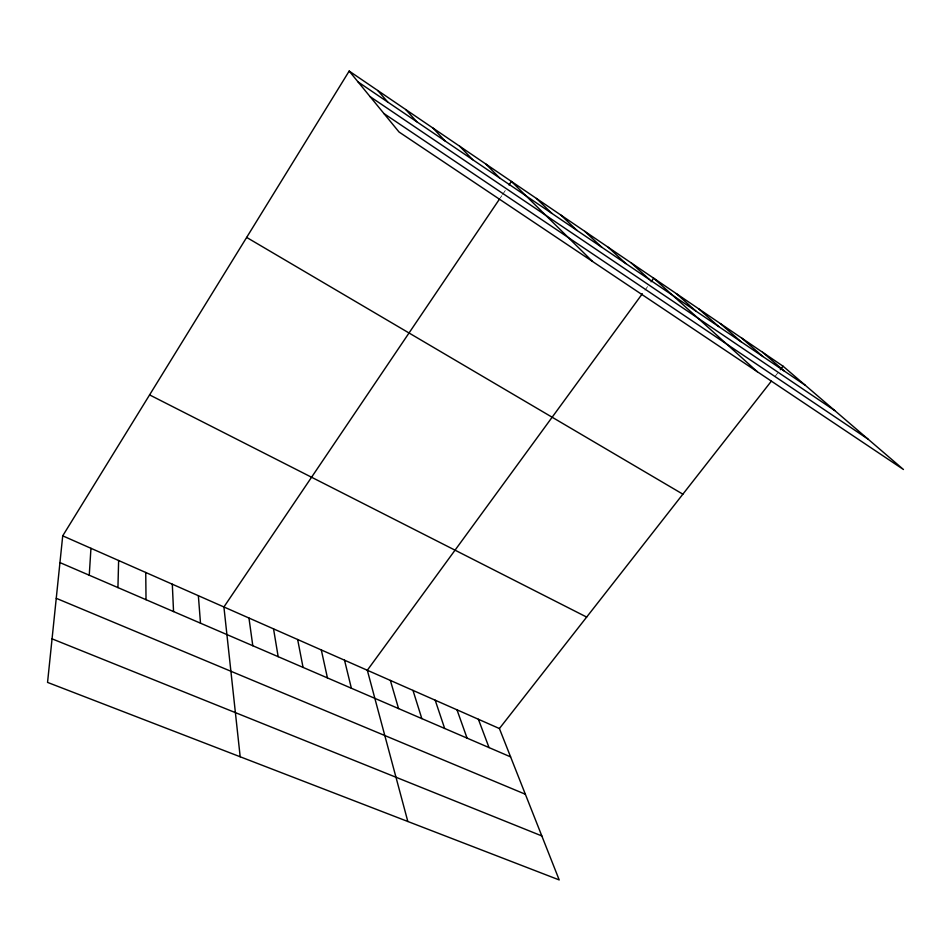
<?xml version="1.0" encoding="UTF-8"?>
<svg xmlns="http://www.w3.org/2000/svg" width="951" height="951" viewBox="0 0 951 951"><rect width="100%" height="100%" fill="white"/><g stroke="black" fill="none" stroke-linecap="round" stroke-linejoin="round"><path stroke-width="0.71" stroke-dasharray="4.75 3.57" d="M500.202 198.046L501.807 195.68M502.603 194.491L505.813 189.748M644.968 290.162L647.583 286.584M774.91 376.608L777.621 373.137"/><path stroke-width="1.43" d="M117.936 587.599L118.625 560.508M89.251 575.224L90.951 548.299M62.718 535.841L47.55 682.402L559.2 879.925L499.406 728.537L62.718 535.841L349.183 71.075L783.053 366.206L903.45 469.497L399.028 131.999L349.183 71.075M499.394 199.234L223.913 606.976L240.187 756.77M509.023 184.993L511.424 181.439L592.461 261.418M642.341 293.752L367.324 670.253L407.824 821.486M651.078 281.793L653.694 278.215L757.293 371.71M499.406 728.537L771.285 381.232M780.331 369.677L783.053 366.206M52.055 638.846L541.82 835.929M56.252 598.31L525.356 794.24M59.949 562.588L510.616 756.889M149.592 394.903L586.66 617.08M246.654 237.417L682.877 494.175M383.942 113.549L868.001 439.089M370.105 96.645L834.764 410.57M358.087 81.952L805.271 385.274M762.571 352.274L784.313 371.056M741.685 338.069L762.916 356.542M720.359 323.566L741.055 341.718M698.593 308.754L718.742 326.573M676.375 293.645L695.93 311.108M631.214 262.916L649.521 279.63M608.26 247.308L625.901 263.605M584.817 231.366L601.769 247.236M560.876 215.081L577.102 230.511M536.423 198.438L551.877 213.393M485.878 164.059L499.691 178.003M459.761 146.299L472.683 159.685M433.062 128.123L445.044 140.938M405.744 109.543L416.752 121.74M377.785 90.535L387.77 102.09M478.389 719.265L489.04 747.593M456.991 709.826L467.06 738.119M435.189 700.198L444.664 728.466M412.984 690.402L421.84 718.623M390.362 680.429L398.564 708.59M344.524 660.196L351.371 688.239M321.307 649.949L327.441 677.92M297.651 639.512L303.048 667.4M273.543 628.873L278.168 656.677M248.96 618.031L252.8 645.741M198.367 595.695L200.495 623.19M172.309 584.199L173.546 611.564M145.741 572.478L146.026 599.712"/></g></svg>
